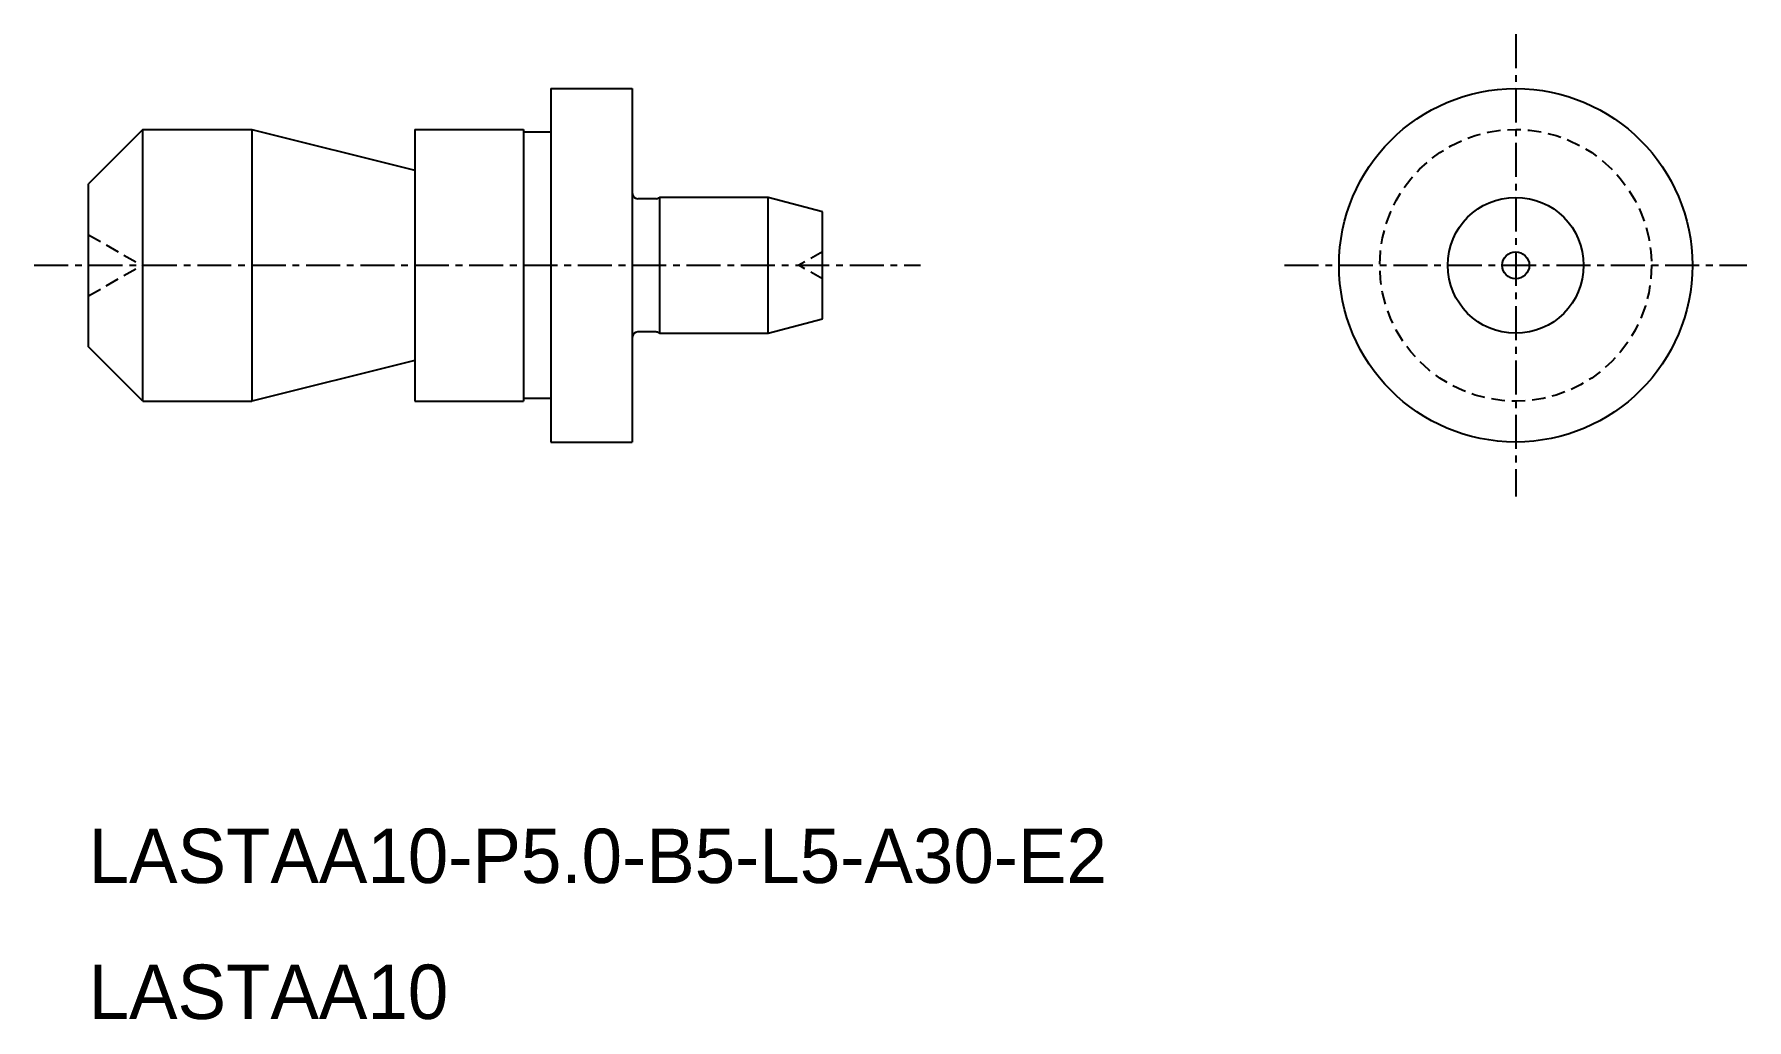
# Model space of a CAD drawing. Extents: x -1810.8 to -1747.8, y -688.3 to -652.1.
import ezdxf

# ---------------------------------------------------------------- set-up
doc = ezdxf.new("R2010")
doc.units = 0
doc.linetypes.add('CENTER', pattern=[2, 1.25, -0.25, 0.25, -0.25])
doc.linetypes.add('DASHED', pattern=[0.75, 0.5, -0.25])
doc.layers.get('0').update_dxf_attribs({"linetype": 'CONTINUOUS'})
doc.layers.add('CENTER', color=1, linetype='CENTER')

msp = doc.modelspace()

# ---------------------------------------------------------------- linework, layer by layer
at = {"color": 7, "linetype": 'CONTINUOUS'}
for p, q in [((-1791.812, -654.091), (-1791.812, -667.091)), ((-1791.812, -654.091), (-1788.812, -654.091)), ((-1788.812, -654.091), (-1788.812, -667.091)), ((-1806.812, -655.591), (-1808.812, -657.591)), ((-1806.812, -655.591), (-1802.812, -655.591)), ((-1802.812, -655.591), (-1796.812, -657.091)), ((-1802.812, -655.591), (-1802.812, -665.591)), ((-1796.812, -655.591), (-1792.812, -655.591)), ((-1796.812, -655.591), (-1796.812, -665.591)), ((-1792.812, -655.591), (-1792.812, -665.591)), ((-1791.812, -655.691), (-1792.812, -655.691)), ((-1808.812, -663.591), (-1808.812, -657.591)), ((-1787.944, -658.141), (-1788.612, -658.141)), ((-1783.812, -658.091), (-1787.812, -658.091)), ((-1787.812, -658.091), (-1787.812, -663.091)), ((-1783.812, -663.091), (-1783.812, -658.091)), ((-1781.812, -658.627), (-1783.812, -658.091)), ((-1781.812, -662.556), (-1781.812, -658.627)), ((-1783.812, -663.091), (-1781.812, -662.556)), ((-1787.944, -663.041), (-1788.612, -663.041)), ((-1787.812, -663.091), (-1783.812, -663.091)), ((-1806.812, -665.591), (-1808.812, -663.591)), ((-1796.812, -664.091), (-1802.812, -665.591)), ((-1806.812, -665.591), (-1802.812, -665.591)), ((-1796.812, -665.591), (-1792.812, -665.591)), ((-1791.812, -665.491), (-1792.812, -665.491)), ((-1791.812, -667.091), (-1788.812, -667.091))]:
    msp.add_line(p, q, dxfattribs=at)
at = {"color": 3, "linetype": 'DASHED'}
for p, q in [((-1808.812, -659.466), (-1806.863, -660.591)), ((-1781.812, -660.091), (-1782.678, -660.591)), ((-1808.812, -661.716), (-1806.863, -660.591)), ((-1781.812, -661.091), (-1782.678, -660.591))]:
    msp.add_line(p, q, dxfattribs=at)
at = {"color": 7, "linetype": 'CONTINUOUS'}
msp.add_circle((-1756.312, -660.591), 6.5, dxfattribs=at)
at = {"color": 3, "linetype": 'DASHED'}
msp.add_circle((-1756.312, -660.591), 5, dxfattribs=at)
msp.add_circle((-1756.312, -660.591), 2.5)
at = {"color": 7, "linetype": 'CONTINUOUS'}
for centre, start, end in [((-1788.612, -657.941), 180, 270), ((-1787.944, -657.941), 270, 311.40962), ((-1788.612, -663.241), 90, 180), ((-1787.944, -663.241), 48.59038, 90)]:
    msp.add_arc(centre, 0.2, start, end, dxfattribs=at)
at = {"layer": 'CENTER', "color": 1, "linetype": 'CENTER'}
for p, q in [((-1756.312, -652.091), (-1756.312, -669.091)), ((-1810.812, -660.591), (-1778.209, -660.591)), ((-1764.812, -660.591), (-1747.812, -660.591))]:
    msp.add_line(p, q, dxfattribs=at)
at = {"layer": 'CENTER', "color": 7, "linetype": 'CONTINUOUS'}
msp.add_line((-1806.812, -665.591), (-1806.812, -655.591), dxfattribs=at)
msp.add_circle((-1756.312, -660.591), 0.5, dxfattribs=at)

# ---------------------------------------------------------------- texts
at = {"color": 7, "linetype": 'CONTINUOUS'}
for s, p in [('LASTAA10-P5.0-B5-L5-A30-E2', (-1808.812, -683.313)), ('LASTAA10', (-1808.812, -688.313))]:
    msp.add_text(s, height=2, dxfattribs=at).set_placement(p)

doc.saveas('drawing.dxf')
